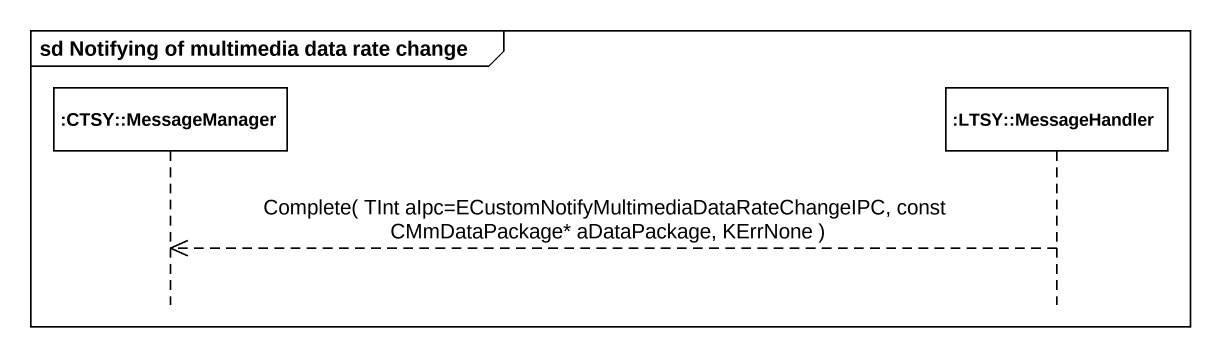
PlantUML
@startuml
mainframe sd Notifying of multimedia data rate change
hide footbox
participant ":CTSY::MessageManager" as CTSY_MessageManager
participant ":LTSY::MessageHandler" as LTSY_MessageHandler

LTSY_MessageHandler -->> CTSY_MessageManager : Complete( TInt aIpc=ECustomNotifyMultimediaDataRateChangeIPC, const CMmDataPackage* aDataPackage, KErrNone )
@enduml
